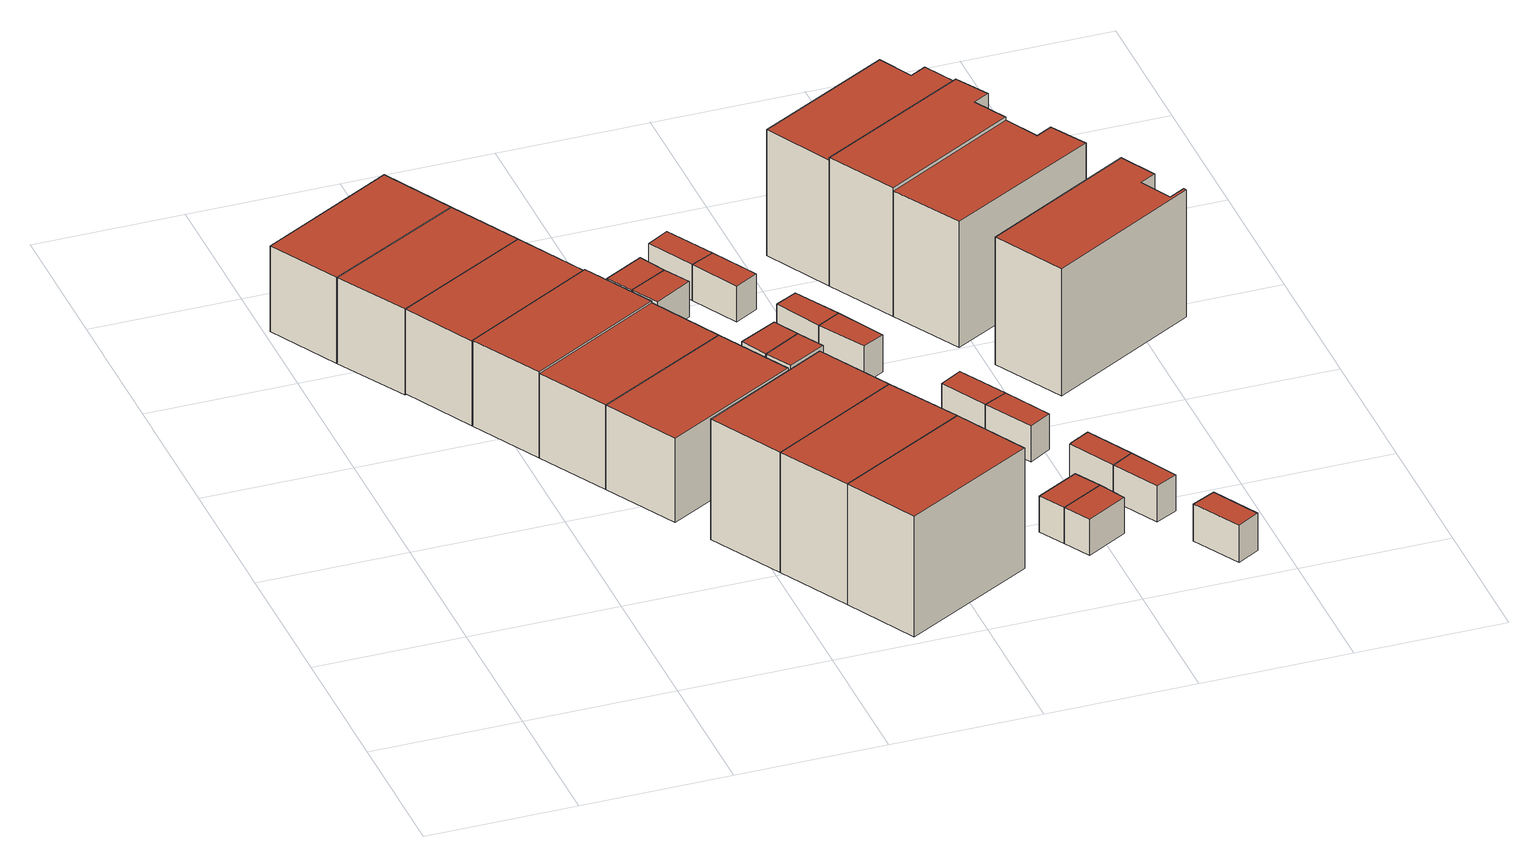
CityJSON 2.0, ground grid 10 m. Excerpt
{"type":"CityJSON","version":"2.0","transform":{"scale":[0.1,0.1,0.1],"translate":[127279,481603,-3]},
"CityObjects":{
"building1":{"type":"Building","attributes":{"b3_dak_type":"multiple horizontal","b3_h_dak_50p":3.67,"b3_h_dak_70p":3.68,"b3_h_dak_max":3.89,"b3_h_dak_min":3.59,"b3_h_maaiveld":-2.46,"b3_kas_warenhuis":false,"b3_mutatie_ahn3_ahn4":false,"b3_reconstructie_onvolledig":false,"b3_rmse_lod12":0.0457,"b3_rmse_lod13":0.0457,"b3_rmse_lod22":0.0412,"b3_val3dity_lod12":"[]","b3_val3dity_lod13":"[]","b3_val3dity_lod22":"[]","b3_volume_lod12":345.67,"b3_volume_lod13":345.67,"b3_volume_lod22":345.03,"geconstateerd":false,"oorspronkelijkbouwjaar":2007,"status":"Pand in gebruik"},"children":["building1-1"]},
"building1-1":{"type":"BuildingPart","parents":["building1"],"geometry":[{"type":"Solid","lod":"1.2","boundaries":[[[[0,1,2,3]],[[4,1,0,5]],[[6,2,1,4]],[[5,0,3,7]],[[7,3,2,6]],[[7,6,4,5]]]],"semantics":{"surfaces":[{"type":"GroundSurface"},{"type":"WallSurface","on_footprint_edge":true},{"type":"RoofSurface"}],"values":[[0,1,1,1,1,2]]}}]},
"building2":{"type":"Building","attributes":{"b3_dak_type":"multiple horizontal","b3_h_dak_50p":3.67,"b3_h_dak_70p":3.68,"b3_h_dak_max":3.87,"b3_h_dak_min":3.58,"b3_h_maaiveld":-2.46,"b3_kas_warenhuis":false,"b3_mutatie_ahn3_ahn4":false,"b3_reconstructie_onvolledig":false,"b3_rmse_lod12":0.0471,"b3_rmse_lod13":0.0471,"b3_rmse_lod22":0.0442,"b3_val3dity_lod12":"[]","b3_val3dity_lod13":"[]","b3_val3dity_lod22":"[]","b3_volume_lod12":346.26,"b3_volume_lod13":346.26,"b3_volume_lod22":345.59,"geconstateerd":false,"oorspronkelijkbouwjaar":2007,"status":"Pand in gebruik"},"children":["building2-1"]},
"building2-1":{"type":"BuildingPart","parents":["building2"],"geometry":[{"type":"Solid","lod":"1.2","boundaries":[[[[1,8,9,2]],[[10,8,1,4]],[[11,9,8,10]],[[4,1,2,6]],[[6,2,9,11]],[[6,11,10,4]]]],"semantics":{"surfaces":[{"type":"GroundSurface"},{"type":"WallSurface","on_footprint_edge":true},{"type":"RoofSurface"}],"values":[[0,1,1,1,1,2]]}}]},
"building3":{"type":"Building","attributes":{"b3_dak_type":"multiple horizontal","b3_h_dak_50p":3.68,"b3_h_dak_70p":3.69,"b3_h_dak_max":3.88,"b3_h_dak_min":3.59,"b3_h_maaiveld":-2.45,"b3_kas_warenhuis":false,"b3_mutatie_ahn3_ahn4":false,"b3_reconstructie_onvolledig":false,"b3_rmse_lod12":0.0427,"b3_rmse_lod13":0.0427,"b3_rmse_lod22":0.0404,"b3_val3dity_lod12":"[]","b3_val3dity_lod13":"[]","b3_val3dity_lod22":"[]","b3_volume_lod12":345.73,"b3_volume_lod13":345.73,"b3_volume_lod22":345.07,"geconstateerd":false,"oorspronkelijkbouwjaar":2007,"status":"Pand in gebruik"},"children":["building3-1"]},
"building3-1":{"type":"BuildingPart","parents":["building3"],"geometry":[{"type":"Solid","lod":"1.2","boundaries":[[[[12,13,14,15]],[[16,13,12,10]],[[17,14,13,16]],[[10,12,15,11]],[[11,15,14,17]],[[11,17,16,10]]]],"semantics":{"surfaces":[{"type":"GroundSurface"},{"type":"WallSurface","on_footprint_edge":true},{"type":"RoofSurface"}],"values":[[0,1,1,1,1,2]]}}]},
"building4":{"type":"Building","attributes":{"b3_dak_type":"multiple horizontal","b3_h_dak_50p":3.7,"b3_h_dak_70p":3.77,"b3_h_dak_max":3.98,"b3_h_dak_min":3.58,"b3_h_maaiveld":-2.42,"b3_kas_warenhuis":false,"b3_mutatie_ahn3_ahn4":false,"b3_reconstructie_onvolledig":false,"b3_rmse_lod12":0.0951,"b3_rmse_lod13":0.0951,"b3_rmse_lod22":0.0865,"b3_val3dity_lod12":"[]","b3_val3dity_lod13":"[]","b3_val3dity_lod22":"[]","b3_volume_lod12":348.55,"b3_volume_lod13":348.55,"b3_volume_lod22":346.55,"geconstateerd":false,"oorspronkelijkbouwjaar":2007,"status":"Pand in gebruik"},"children":["building4-1"]},
"building4-1":{"type":"BuildingPart","parents":["building4"],"geometry":[{"type":"Solid","lod":"1.2","boundaries":[[[[13,18,19,14]],[[20,18,13,21]],[[22,19,18,20]],[[21,13,14,23]],[[23,14,19,22]],[[23,22,20,21]]]],"semantics":{"surfaces":[{"type":"GroundSurface"},{"type":"WallSurface","on_footprint_edge":true},{"type":"RoofSurface"}],"values":[[0,1,1,1,1,2]]}}]},
"building5":{"type":"Building","attributes":{"b3_dak_type":"multiple horizontal","b3_h_dak_50p":3.67,"b3_h_dak_70p":3.69,"b3_h_dak_max":3.9,"b3_h_dak_min":3.58,"b3_h_maaiveld":-2.41,"b3_kas_warenhuis":false,"b3_mutatie_ahn3_ahn4":false,"b3_reconstructie_onvolledig":false,"b3_rmse_lod12":0.0478,"b3_rmse_lod13":0.0478,"b3_rmse_lod22":0.0453,"b3_val3dity_lod12":"[]","b3_val3dity_lod13":"[]","b3_val3dity_lod22":"[]","b3_volume_lod12":343.01,"b3_volume_lod13":343.01,"b3_volume_lod22":342.67,"geconstateerd":false,"oorspronkelijkbouwjaar":2007,"status":"Pand in gebruik"},"children":["building5-1"]},
"building5-1":{"type":"BuildingPart","parents":["building5"],"geometry":[{"type":"Solid","lod":"1.2","boundaries":[[[[18,24,25,19]],[[26,24,18,27]],[[28,25,24,26]],[[27,18,19,29]],[[29,19,25,28]],[[29,28,26,27]]]],"semantics":{"surfaces":[{"type":"GroundSurface"},{"type":"WallSurface","on_footprint_edge":true},{"type":"RoofSurface"}],"values":[[0,1,1,1,1,2]]}}]},
"building6":{"type":"Building","attributes":{"b3_dak_type":"multiple horizontal","b3_h_dak_50p":3.68,"b3_h_dak_70p":3.69,"b3_h_dak_max":3.89,"b3_h_dak_min":3.6,"b3_h_maaiveld":-2.42,"b3_kas_warenhuis":false,"b3_mutatie_ahn3_ahn4":false,"b3_reconstructie_onvolledig":false,"b3_rmse_lod12":0.0579,"b3_rmse_lod13":0.0579,"b3_rmse_lod22":0.0525,"b3_val3dity_lod12":"[]","b3_val3dity_lod13":"[]","b3_val3dity_lod22":"[]","b3_volume_lod12":358.02,"b3_volume_lod13":358.02,"b3_volume_lod22":358.17,"geconstateerd":false,"oorspronkelijkbouwjaar":2007,"status":"Pand in gebruik"},"children":["building6-1"]},
"building6-1":{"type":"BuildingPart","parents":["building6"],"geometry":[{"type":"Solid","lod":"1.2","boundaries":[[[[25,24,30,31]],[[26,24,25,28]],[[32,30,24,26]],[[28,25,31,33]],[[33,31,30,32]],[[33,32,26,28]]]],"semantics":{"surfaces":[{"type":"GroundSurface"},{"type":"WallSurface","on_footprint_edge":true},{"type":"RoofSurface"}],"values":[[0,1,1,1,1,2]]}}]},
"building7":{"type":"Building","attributes":{"b3_dak_type":"slanted","b3_h_dak_50p":5.47,"b3_h_dak_70p":6.27,"b3_h_dak_max":7.44,"b3_h_dak_min":-1.52,"b3_h_maaiveld":-2.42,"b3_kas_warenhuis":false,"b3_mutatie_ahn3_ahn4":false,"b3_reconstructie_onvolledig":false,"b3_rmse_lod12":1.87,"b3_rmse_lod13":1.87,"b3_rmse_lod22":0.846,"b3_val3dity_lod12":"[]","b3_val3dity_lod13":"[]","b3_val3dity_lod22":"[]","b3_volume_lod12":491.63,"b3_volume_lod13":491.63,"b3_volume_lod22":448.35,"geconstateerd":false,"oorspronkelijkbouwjaar":2007,"status":"Pand in gebruik"},"children":["building7-1"]},
"building7-1":{"type":"BuildingPart","parents":["building7"],"geometry":[{"type":"Solid","lod":"1.2","boundaries":[[[[34,35,36,37]],[[38,35,34,39]],[[39,34,37,40]],[[41,36,35,38]],[[40,37,36,41]],[[40,41,38,39]]]],"semantics":{"surfaces":[{"type":"GroundSurface"},{"type":"WallSurface","on_footprint_edge":true},{"type":"RoofSurface"}],"values":[[0,1,1,1,1,2]]}}]},
"building8":{"type":"Building","attributes":{"b3_dak_type":"slanted","b3_h_dak_50p":5.5,"b3_h_dak_70p":6.26,"b3_h_dak_max":7.4,"b3_h_dak_min":1.37,"b3_h_maaiveld":-2.43,"b3_kas_warenhuis":false,"b3_mutatie_ahn3_ahn4":false,"b3_reconstructie_onvolledig":false,"b3_rmse_lod12":1.6,"b3_rmse_lod13":1.6,"b3_rmse_lod22":0.182,"b3_val3dity_lod12":"[]","b3_val3dity_lod13":"[]","b3_val3dity_lod22":"[]","b3_volume_lod12":473.97,"b3_volume_lod13":473.97,"b3_volume_lod22":429.78,"geconstateerd":false,"oorspronkelijkbouwjaar":2007,"status":"Pand in gebruik"},"children":["building8-1"]},
"building8-1":{"type":"BuildingPart","parents":["building8"],"geometry":[{"type":"Solid","lod":"1.2","boundaries":[[[[35,34,42,43]],[[39,34,35,38]],[[44,42,34,39]],[[38,35,43,45]],[[45,43,42,44]],[[45,44,39,38]]]],"semantics":{"surfaces":[{"type":"GroundSurface"},{"type":"WallSurface","on_footprint_edge":true},{"type":"RoofSurface"}],"values":[[0,1,1,1,1,2]]}}]},
"building9":{"type":"Building","attributes":{"b3_dak_type":"slanted","b3_h_dak_50p":5.57,"b3_h_dak_70p":6.26,"b3_h_dak_max":7.4,"b3_h_dak_min":1.38,"b3_h_maaiveld":-2.43,"b3_kas_warenhuis":false,"b3_mutatie_ahn3_ahn4":false,"b3_reconstructie_onvolledig":false,"b3_rmse_lod12":1.5,"b3_rmse_lod13":1.5,"b3_rmse_lod22":0.144,"b3_val3dity_lod12":"[]","b3_val3dity_lod13":"[]","b3_val3dity_lod22":"[]","b3_volume_lod12":475.2,"b3_volume_lod13":475.2,"b3_volume_lod22":430.24,"geconstateerd":false,"oorspronkelijkbouwjaar":2007,"status":"Pand in gebruik"},"children":["building9-1"]},
"building9-1":{"type":"BuildingPart","parents":["building9"],"geometry":[{"type":"Solid","lod":"1.2","boundaries":[[[[46,43,42,47]],[[45,43,46,48]],[[48,46,47,49]],[[44,42,43,45]],[[49,47,42,44]],[[49,44,45,48]]]],"semantics":{"surfaces":[{"type":"GroundSurface"},{"type":"WallSurface","on_footprint_edge":true},{"type":"RoofSurface"}],"values":[[0,1,1,1,1,2]]}}]},
"building10":{"type":"Building","attributes":{"b3_dak_type":"multiple horizontal","b3_h_dak_50p":0.16,"b3_h_dak_70p":0.18,"b3_h_dak_max":0.23,"b3_h_dak_min":0.09,"b3_h_maaiveld":-2.41,"b3_kas_warenhuis":false,"b3_mutatie_ahn3_ahn4":false,"b3_reconstructie_onvolledig":false,"b3_rmse_lod12":0.0315,"b3_rmse_lod13":0.0315,"b3_rmse_lod22":0.0284,"b3_val3dity_lod12":"[]","b3_val3dity_lod13":"[]","b3_val3dity_lod22":"[]","b3_volume_lod12":15.45,"b3_volume_lod13":15.45,"b3_volume_lod22":15.41,"geconstateerd":false,"oorspronkelijkbouwjaar":2007,"status":"Pand in gebruik"},"children":["building10-1"]},
"building10-1":{"type":"BuildingPart","parents":["building10"],"geometry":[{"type":"Solid","lod":"1.2","boundaries":[[[[50,51,52,53]],[[54,51,50,55]],[[55,50,53,56]],[[57,52,51,54]],[[56,53,52,57]],[[56,57,54,55]]]],"semantics":{"surfaces":[{"type":"GroundSurface"},{"type":"WallSurface","on_footprint_edge":true},{"type":"RoofSurface"}],"values":[[0,1,1,1,1,2]]}}]},
"building11":{"type":"Building","attributes":{"b3_dak_type":"multiple horizontal","b3_h_dak_50p":0.17,"b3_h_dak_70p":0.2,"b3_h_dak_max":0.36,"b3_h_dak_min":0.11,"b3_h_maaiveld":-2.41,"b3_kas_warenhuis":false,"b3_mutatie_ahn3_ahn4":false,"b3_reconstructie_onvolledig":false,"b3_rmse_lod12":0.044,"b3_rmse_lod13":0.044,"b3_rmse_lod22":0.042,"b3_val3dity_lod12":"[]","b3_val3dity_lod13":"[]","b3_val3dity_lod22":"[]","b3_volume_lod12":15.56,"b3_volume_lod13":15.56,"b3_volume_lod22":15.49,"geconstateerd":false,"oorspronkelijkbouwjaar":2007,"status":"Pand in gebruik"},"children":["building11-1"]},
"building11-1":{"type":"BuildingPart","parents":["building11"],"geometry":[{"type":"Solid","lod":"1.2","boundaries":[[[[50,58,59,51]],[[60,58,50,55]],[[61,59,58,60]],[[55,50,51,54]],[[54,51,59,61]],[[54,61,60,55]]]],"semantics":{"surfaces":[{"type":"GroundSurface"},{"type":"WallSurface","on_footprint_edge":true},{"type":"RoofSurface"}],"values":[[0,1,1,1,1,2]]}}]},
"building12":{"type":"Building","attributes":{"b3_dak_type":"multiple horizontal","b3_h_dak_50p":0.16,"b3_h_dak_70p":0.18,"b3_h_dak_max":0.23,"b3_h_dak_min":0.1,"b3_h_maaiveld":-2.42,"b3_kas_warenhuis":false,"b3_mutatie_ahn3_ahn4":false,"b3_reconstructie_onvolledig":false,"b3_rmse_lod12":0.0293,"b3_rmse_lod13":0.0293,"b3_rmse_lod22":0.0275,"b3_val3dity_lod12":"[]","b3_val3dity_lod13":"[]","b3_val3dity_lod22":"[]","b3_volume_lod12":15.49,"b3_volume_lod13":15.49,"b3_volume_lod22":15.47,"geconstateerd":false,"oorspronkelijkbouwjaar":2007,"status":"Pand in gebruik"},"children":["building12-1"]},
"building12-1":{"type":"BuildingPart","parents":["building12"],"geometry":[{"type":"Solid","lod":"1.2","boundaries":[[[[62,63,64,65]],[[66,63,62,67]],[[67,62,65,68]],[[69,64,63,66]],[[68,65,64,69]],[[68,69,66,67]]]],"semantics":{"surfaces":[{"type":"GroundSurface"},{"type":"WallSurface","on_footprint_edge":true},{"type":"RoofSurface"}],"values":[[0,1,1,1,1,2]]}}]},
"building13":{"type":"Building","attributes":{"b3_dak_type":"multiple horizontal","b3_h_dak_50p":0.16,"b3_h_dak_70p":0.17,"b3_h_dak_max":0.24,"b3_h_dak_min":0.07,"b3_h_maaiveld":-2.46,"b3_kas_warenhuis":false,"b3_mutatie_ahn3_ahn4":false,"b3_reconstructie_onvolledig":false,"b3_rmse_lod12":0.0311,"b3_rmse_lod13":0.0311,"b3_rmse_lod22":0.0283,"b3_val3dity_lod12":"[]","b3_val3dity_lod13":"[]","b3_val3dity_lod22":"[]","b3_volume_lod12":15.77,"b3_volume_lod13":15.77,"b3_volume_lod22":15.74,"geconstateerd":false,"oorspronkelijkbouwjaar":2007,"status":"Pand in gebruik"},"children":["building13-1"]},
"building13-1":{"type":"BuildingPart","parents":["building13"],"geometry":[{"type":"Solid","lod":"1.2","boundaries":[[[[70,71,72,73]],[[67,71,70,66]],[[74,72,71,67]],[[66,70,73,75]],[[75,73,72,74]],[[75,74,67,66]]]],"semantics":{"surfaces":[{"type":"GroundSurface"},{"type":"WallSurface","on_footprint_edge":true},{"type":"RoofSurface"}],"values":[[0,1,1,1,1,2]]}}]},
"building14":{"type":"Building","attributes":{"b3_dak_type":"multiple horizontal","b3_h_dak_50p":0.16,"b3_h_dak_70p":0.18,"b3_h_dak_max":0.23,"b3_h_dak_min":0.11,"b3_h_maaiveld":-2.41,"b3_kas_warenhuis":false,"b3_mutatie_ahn3_ahn4":false,"b3_reconstructie_onvolledig":false,"b3_rmse_lod12":0.0294,"b3_rmse_lod13":0.0294,"b3_rmse_lod22":0.0267,"b3_val3dity_lod12":"[]","b3_val3dity_lod13":"[]","b3_val3dity_lod22":"[]","b3_volume_lod12":16.51,"b3_volume_lod13":16.51,"b3_volume_lod22":16.45,"geconstateerd":false,"oorspronkelijkbouwjaar":2007,"status":"Pand in gebruik"},"children":["building14-1"]},
"building14-1":{"type":"BuildingPart","parents":["building14"],"geometry":[{"type":"Solid","lod":"1.2","boundaries":[[[[76,77,78,79]],[[80,78,77,81]],[[82,79,78,80]],[[83,76,79,82]],[[81,77,76,83]],[[81,83,82,80]]]],"semantics":{"surfaces":[{"type":"GroundSurface"},{"type":"WallSurface","on_footprint_edge":true},{"type":"RoofSurface"}],"values":[[0,1,1,1,1,2]]}}]},
"building15":{"type":"Building","attributes":{"b3_dak_type":"multiple horizontal","b3_h_dak_50p":0.16,"b3_h_dak_70p":0.17,"b3_h_dak_max":0.24,"b3_h_dak_min":0.11,"b3_h_maaiveld":-2.44,"b3_kas_warenhuis":false,"b3_mutatie_ahn3_ahn4":false,"b3_reconstructie_onvolledig":false,"b3_rmse_lod12":0.0279,"b3_rmse_lod13":0.0279,"b3_rmse_lod22":0.0256,"b3_val3dity_lod12":"[]","b3_val3dity_lod13":"[]","b3_val3dity_lod22":"[]","b3_volume_lod12":16.97,"b3_volume_lod13":16.97,"b3_volume_lod22":16.93,"geconstateerd":false,"oorspronkelijkbouwjaar":2007,"status":"Pand in gebruik"},"children":["building15-1"]},
"building15-1":{"type":"BuildingPart","parents":["building15"],"geometry":[{"type":"Solid","lod":"1.2","boundaries":[[[[84,85,86,87]],[[88,85,84,89]],[[89,84,87,90]],[[91,86,85,88]],[[90,87,86,91]],[[90,91,88,89]]]],"semantics":{"surfaces":[{"type":"GroundSurface"},{"type":"WallSurface","on_footprint_edge":true},{"type":"RoofSurface"}],"values":[[0,1,1,1,1,2]]}}]},
"building16":{"type":"Building","attributes":{"b3_dak_type":"multiple horizontal","b3_h_dak_50p":0.17,"b3_h_dak_70p":0.19,"b3_h_dak_max":0.23,"b3_h_dak_min":0.1,"b3_h_maaiveld":-2.41,"b3_kas_warenhuis":false,"b3_mutatie_ahn3_ahn4":false,"b3_reconstructie_onvolledig":false,"b3_rmse_lod12":0.0312,"b3_rmse_lod13":0.0312,"b3_rmse_lod22":0.028,"b3_val3dity_lod12":"[]","b3_val3dity_lod13":"[]","b3_val3dity_lod22":"[]","b3_volume_lod12":16.5,"b3_volume_lod13":16.5,"b3_volume_lod22":16.45,"geconstateerd":false,"oorspronkelijkbouwjaar":2007,"status":"Pand in gebruik"},"children":["building16-1"]},
"building16-1":{"type":"BuildingPart","parents":["building16"],"geometry":[{"type":"Solid","lod":"1.2","boundaries":[[[[78,77,92,93]],[[81,77,78,80]],[[94,92,77,81]],[[80,78,93,95]],[[95,93,92,94]],[[95,94,81,80]]]],"semantics":{"surfaces":[{"type":"GroundSurface"},{"type":"WallSurface","on_footprint_edge":true},{"type":"RoofSurface"}],"values":[[0,1,1,1,1,2]]}}]},
"building17":{"type":"Building","attributes":{"b3_dak_type":"multiple horizontal","b3_h_dak_50p":0.16,"b3_h_dak_70p":0.18,"b3_h_dak_max":0.24,"b3_h_dak_min":0.1,"b3_h_maaiveld":-2.43,"b3_kas_warenhuis":false,"b3_mutatie_ahn3_ahn4":false,"b3_reconstructie_onvolledig":false,"b3_rmse_lod12":0.0308,"b3_rmse_lod13":0.0308,"b3_rmse_lod22":0.0264,"b3_val3dity_lod12":"[]","b3_val3dity_lod13":"[]","b3_val3dity_lod22":"[]","b3_volume_lod12":16.9,"b3_volume_lod13":16.9,"b3_volume_lod22":16.87,"geconstateerd":false,"oorspronkelijkbouwjaar":2007,"status":"Pand in gebruik"},"children":["building17-1"]},
"building17-1":{"type":"BuildingPart","parents":["building17"],"geometry":[{"type":"Solid","lod":"1.2","boundaries":[[[[96,85,84,97]],[[88,85,96,98]],[[98,96,97,99]],[[89,84,85,88]],[[99,97,84,89]],[[99,89,88,98]]]],"semantics":{"surfaces":[{"type":"GroundSurface"},{"type":"WallSurface","on_footprint_edge":true},{"type":"RoofSurface"}],"values":[[0,1,1,1,1,2]]}}]},
"building18":{"type":"Building","attributes":{"b3_dak_type":"multiple horizontal","b3_h_dak_50p":0.16,"b3_h_dak_70p":0.18,"b3_h_dak_max":0.23,"b3_h_dak_min":0.1,"b3_h_maaiveld":-2.49,"b3_kas_warenhuis":false,"b3_mutatie_ahn3_ahn4":false,"b3_reconstructie_onvolledig":false,"b3_rmse_lod12":0.0356,"b3_rmse_lod13":0.0356,"b3_rmse_lod22":0.0338,"b3_val3dity_lod12":"[]","b3_val3dity_lod13":"[]","b3_val3dity_lod22":"[]","b3_volume_lod12":16.07,"b3_volume_lod13":16.07,"b3_volume_lod22":16.04,"geconstateerd":false,"oorspronkelijkbouwjaar":2007,"status":"Pand in gebruik"},"children":["building18-1"]},
"building18-1":{"type":"BuildingPart","parents":["building18"],"geometry":[{"type":"Solid","lod":"1.2","boundaries":[[[[100,101,102,103]],[[104,102,101,105]],[[106,103,102,104]],[[107,100,103,106]],[[105,101,100,107]],[[105,107,106,104]]]],"semantics":{"surfaces":[{"type":"GroundSurface"},{"type":"WallSurface","on_footprint_edge":true},{"type":"RoofSurface"}],"values":[[0,1,1,1,1,2]]}}]},
"building19":{"type":"Building","attributes":{"b3_dak_type":"multiple horizontal","b3_h_dak_50p":0.15,"b3_h_dak_70p":0.17,"b3_h_dak_max":0.23,"b3_h_dak_min":0.1,"b3_h_maaiveld":-2.41,"b3_kas_warenhuis":false,"b3_mutatie_ahn3_ahn4":false,"b3_reconstructie_onvolledig":false,"b3_rmse_lod12":0.0271,"b3_rmse_lod13":0.0271,"b3_rmse_lod22":0.0235,"b3_val3dity_lod12":"[]","b3_val3dity_lod13":"[]","b3_val3dity_lod22":"[]","b3_volume_lod12":16.76,"b3_volume_lod13":16.76,"b3_volume_lod22":16.7,"geconstateerd":false,"oorspronkelijkbouwjaar":2007,"status":"Pand in gebruik"},"children":["building19-1"]},
"building19-1":{"type":"BuildingPart","parents":["building19"],"geometry":[{"type":"Solid","lod":"1.2","boundaries":[[[[108,109,110,111]],[[112,109,108,113]],[[114,110,109,112]],[[113,108,111,115]],[[115,111,110,114]],[[115,114,112,113]]]],"semantics":{"surfaces":[{"type":"GroundSurface"},{"type":"WallSurface","on_footprint_edge":true},{"type":"RoofSurface"}],"values":[[0,1,1,1,1,2]]}}]},
"building20":{"type":"Building","attributes":{"b3_dak_type":"multiple horizontal","b3_h_dak_50p":0.16,"b3_h_dak_70p":0.18,"b3_h_dak_max":0.22,"b3_h_dak_min":0.1,"b3_h_maaiveld":-2.49,"b3_kas_warenhuis":false,"b3_mutatie_ahn3_ahn4":false,"b3_reconstructie_onvolledig":false,"b3_rmse_lod12":0.0302,"b3_rmse_lod13":0.0302,"b3_rmse_lod22":0.0285,"b3_val3dity_lod12":"[]","b3_val3dity_lod13":"[]","b3_val3dity_lod22":"[]","b3_volume_lod12":16.99,"b3_volume_lod13":16.99,"b3_volume_lod22":16.95,"geconstateerd":false,"oorspronkelijkbouwjaar":2007,"status":"Pand in gebruik"},"children":["building20-1"]},
"building20-1":{"type":"BuildingPart","parents":["building20"],"geometry":[{"type":"Solid","lod":"1.2","boundaries":[[[[100,103,116,117]],[[106,103,100,107]],[[118,116,103,106]],[[107,100,117,119]],[[119,117,116,118]],[[119,118,106,107]]]],"semantics":{"surfaces":[{"type":"GroundSurface"},{"type":"WallSurface","on_footprint_edge":true},{"type":"RoofSurface"}],"values":[[0,1,1,1,1,2]]}}]},
"building21":{"type":"Building","attributes":{"b3_dak_type":"multiple horizontal","b3_h_dak_50p":0.16,"b3_h_dak_70p":0.18,"b3_h_dak_max":0.23,"b3_h_dak_min":0.1,"b3_h_maaiveld":-2.41,"b3_kas_warenhuis":false,"b3_mutatie_ahn3_ahn4":false,"b3_reconstructie_onvolledig":false,"b3_rmse_lod12":0.0294,"b3_rmse_lod13":0.0294,"b3_rmse_lod22":0.0258,"b3_val3dity_lod12":"[]","b3_val3dity_lod13":"[]","b3_val3dity_lod22":"[]","b3_volume_lod12":16.74,"b3_volume_lod13":16.74,"b3_volume_lod22":16.72,"geconstateerd":false,"oorspronkelijkbouwjaar":2007,"status":"Pand in gebruik"},"children":["building21-1"]},
"building21-1":{"type":"BuildingPart","parents":["building21"],"geometry":[{"type":"Solid","lod":"1.2","boundaries":[[[[110,120,121,111]],[[122,120,110,114]],[[123,121,120,122]],[[114,110,111,115]],[[115,111,121,123]],[[115,123,122,114]]]],"semantics":{"surfaces":[{"type":"GroundSurface"},{"type":"WallSurface","on_footprint_edge":true},{"type":"RoofSurface"}],"values":[[0,1,1,1,1,2]]}}]},
"building22":{"type":"Building","attributes":{"b3_dak_type":"multiple horizontal","b3_h_dak_50p":0.16,"b3_h_dak_70p":0.18,"b3_h_dak_max":0.22,"b3_h_dak_min":0.1,"b3_h_maaiveld":-2.44,"b3_kas_warenhuis":false,"b3_mutatie_ahn3_ahn4":false,"b3_reconstructie_onvolledig":false,"b3_rmse_lod12":0.0296,"b3_rmse_lod13":0.0296,"b3_rmse_lod22":0.0261,"b3_val3dity_lod12":"[]","b3_val3dity_lod13":"[]","b3_val3dity_lod22":"[]","b3_volume_lod12":16.69,"b3_volume_lod13":16.69,"b3_volume_lod22":16.64,"geconstateerd":false,"oorspronkelijkbouwjaar":2007,"status":"Pand in gebruik"},"children":["building22-1"]},
"building22-1":{"type":"BuildingPart","parents":["building22"],"geometry":[{"type":"Solid","lod":"1.2","boundaries":[[[[124,125,126,127]],[[128,124,127,129]],[[129,127,126,130]],[[130,126,125,131]],[[131,125,124,128]],[[131,128,129,130]]]],"semantics":{"surfaces":[{"type":"GroundSurface"},{"type":"WallSurface","on_footprint_edge":true},{"type":"RoofSurface"}],"values":[[0,1,1,1,1,2]]}}]},
"building23":{"type":"Building","attributes":{"b3_dak_type":"multiple horizontal","b3_h_dak_50p":0.16,"b3_h_dak_70p":0.17,"b3_h_dak_max":0.24,"b3_h_dak_min":0.1,"b3_h_maaiveld":-2.43,"b3_kas_warenhuis":false,"b3_mutatie_ahn3_ahn4":false,"b3_reconstructie_onvolledig":false,"b3_rmse_lod12":0.0329,"b3_rmse_lod13":0.0329,"b3_rmse_lod22":0.0311,"b3_val3dity_lod12":"[]","b3_val3dity_lod13":"[]","b3_val3dity_lod22":"[]","b3_volume_lod12":16.59,"b3_volume_lod13":16.59,"b3_volume_lod22":16.53,"geconstateerd":false,"oorspronkelijkbouwjaar":2007,"status":"Pand in gebruik"},"children":["building23-1"]},
"building23-1":{"type":"BuildingPart","parents":["building23"],"geometry":[{"type":"Solid","lod":"1.2","boundaries":[[[[132,133,124,127]],[[134,133,132,135]],[[135,132,127,129]],[[128,124,133,134]],[[129,127,124,128]],[[129,128,134,135]]]],"semantics":{"surfaces":[{"type":"GroundSurface"},{"type":"WallSurface","on_footprint_edge":true},{"type":"RoofSurface"}],"values":[[0,1,1,1,1,2]]}}]},
"building24":{"type":"Building","attributes":{"b3_dak_type":"multiple horizontal","b3_h_dak_50p":0.14,"b3_h_dak_70p":0.17,"b3_h_dak_max":0.22,"b3_h_dak_min":0.08,"b3_h_maaiveld":-2.42,"b3_kas_warenhuis":false,"b3_mutatie_ahn3_ahn4":false,"b3_reconstructie_onvolledig":false,"b3_rmse_lod12":0.0329,"b3_rmse_lod13":0.0329,"b3_rmse_lod22":0.0316,"b3_val3dity_lod12":"[]","b3_val3dity_lod13":"[]","b3_val3dity_lod22":"[]","b3_volume_lod12":16.39,"b3_volume_lod13":16.39,"b3_volume_lod22":16.35,"geconstateerd":false,"oorspronkelijkbouwjaar":2007,"status":"Pand in gebruik"},"children":["building24-1"]},
"building24-1":{"type":"BuildingPart","parents":["building24"],"geometry":[{"type":"Solid","lod":"1.2","boundaries":[[[[136,137,138,139,140,141]],[[142,138,137,143]],[[144,140,139,145]],[[145,139,138,142]],[[146,141,140,144]],[[147,136,141,146]],[[143,137,136,147]],[[143,147,146,144,145,142]]]],"semantics":{"surfaces":[{"type":"GroundSurface"},{"type":"WallSurface","on_footprint_edge":true},{"type":"RoofSurface"}],"values":[[0,1,1,1,1,1,1,2]]}}]},
"building25":{"type":"Building","attributes":{"b3_dak_type":"multiple horizontal","b3_h_dak_50p":0.15,"b3_h_dak_70p":0.18,"b3_h_dak_max":0.22,"b3_h_dak_min":0.09,"b3_h_maaiveld":-2.42,"b3_kas_warenhuis":false,"b3_mutatie_ahn3_ahn4":false,"b3_reconstructie_onvolledig":false,"b3_rmse_lod12":0.0338,"b3_rmse_lod13":0.0338,"b3_rmse_lod22":0.0307,"b3_val3dity_lod12":"[]","b3_val3dity_lod13":"[]","b3_val3dity_lod22":"[]","b3_volume_lod12":16.52,"b3_volume_lod13":16.52,"b3_volume_lod22":16.47,"geconstateerd":false,"oorspronkelijkbouwjaar":2007,"status":"Pand in gebruik"},"children":["building25-1"]},
"building25-1":{"type":"BuildingPart","parents":["building25"],"geometry":[{"type":"Solid","lod":"1.2","boundaries":[[[[148,149,139,138]],[[150,149,148,151]],[[151,148,138,142]],[[145,139,149,150]],[[142,138,139,145]],[[142,145,150,151]]]],"semantics":{"surfaces":[{"type":"GroundSurface"},{"type":"WallSurface","on_footprint_edge":true},{"type":"RoofSurface"}],"values":[[0,1,1,1,1,2]]}}]},
"building26":{"type":"Building","attributes":{"b3_dak_type":"multiple horizontal","b3_h_dak_50p":0.15,"b3_h_dak_70p":0.18,"b3_h_dak_max":0.22,"b3_h_dak_min":0.09,"b3_h_maaiveld":-2.46,"b3_kas_warenhuis":false,"b3_mutatie_ahn3_ahn4":false,"b3_reconstructie_onvolledig":false,"b3_rmse_lod12":0.0319,"b3_rmse_lod13":0.0319,"b3_rmse_lod22":0.03,"b3_val3dity_lod12":"[]","b3_val3dity_lod13":"[]","b3_val3dity_lod22":"[]","b3_volume_lod12":16.77,"b3_volume_lod13":16.77,"b3_volume_lod22":16.72,"geconstateerd":false,"oorspronkelijkbouwjaar":2007,"status":"Pand in gebruik"},"children":["building26-1"]},
"building26-1":{"type":"BuildingPart","parents":["building26"],"geometry":[{"type":"Solid","lod":"1.2","boundaries":[[[[152,153,154,155]],[[156,154,153,157]],[[158,155,154,156]],[[159,152,155,158]],[[157,153,152,159]],[[157,159,158,156]]]],"semantics":{"surfaces":[{"type":"GroundSurface"},{"type":"WallSurface","on_footprint_edge":true},{"type":"RoofSurface"}],"values":[[0,1,1,1,1,2]]}}]},
"building27":{"type":"Building","attributes":{"b3_dak_type":"slanted","b3_h_dak_50p":6.58,"b3_h_dak_70p":6.61,"b3_h_dak_max":6.99,"b3_h_dak_min":0.55,"b3_h_maaiveld":-2.45,"b3_kas_warenhuis":false,"b3_mutatie_ahn3_ahn4":false,"b3_reconstructie_onvolledig":false,"b3_rmse_lod12":3.4,"b3_rmse_lod13":1.01,"b3_rmse_lod22":0.357,"b3_val3dity_lod12":"[]","b3_val3dity_lod13":"[]","b3_val3dity_lod22":"[]","b3_volume_lod12":510.04,"b3_volume_lod13":413.59,"b3_volume_lod22":399.9,"geconstateerd":false,"oorspronkelijkbouwjaar":2007,"status":"Pand in gebruik"},"children":["building27-1"]},
"building27-1":{"type":"BuildingPart","parents":["building27"],"geometry":[{"type":"Solid","lod":"1.2","boundaries":[[[[160,161,162,163,164,165]],[[166,161,160,167]],[[168,164,163,169]],[[170,165,164,168]],[[167,160,165,170]],[[169,163,162,171]],[[171,162,161,166]],[[171,166,167,170,168,169]]]],"semantics":{"surfaces":[{"type":"GroundSurface"},{"type":"WallSurface","on_footprint_edge":true},{"type":"RoofSurface"}],"values":[[0,1,1,1,1,1,1,2]]}}]},
"building28":{"type":"Building","attributes":{"b3_dak_type":"multiple horizontal","b3_h_dak_50p":6.66,"b3_h_dak_70p":6.76,"b3_h_dak_max":6.99,"b3_h_dak_min":0.62,"b3_h_maaiveld":-2.49,"b3_kas_warenhuis":false,"b3_mutatie_ahn3_ahn4":false,"b3_reconstructie_onvolledig":false,"b3_rmse_lod12":3.51,"b3_rmse_lod13":1.2,"b3_rmse_lod22":1.19,"b3_val3dity_lod12":"[]","b3_val3dity_lod13":"[]","b3_val3dity_lod22":"[]","b3_volume_lod12":521.38,"b3_volume_lod13":420.89,"b3_volume_lod22":418.9,"geconstateerd":false,"oorspronkelijkbouwjaar":2007,"status":"Pand in gebruik"},"children":["building28-1"]},
"building28-1":{"type":"BuildingPart","parents":["building28"],"geometry":[{"type":"Solid","lod":"1.2","boundaries":[[[[160,165,172,173,174,175]],[[176,173,172,177]],[[178,174,173,176]],[[179,165,160,180]],[[177,172,165,179]],[[180,160,175,181]],[[181,175,174,178]],[[181,178,176,177,179,180]]]],"semantics":{"surfaces":[{"type":"GroundSurface"},{"type":"WallSurface","on_footprint_edge":true},{"type":"RoofSurface"}],"values":[[0,1,1,1,1,1,1,2]]}}]},
"building29":{"type":"Building","attributes":{"b3_dak_type":"multiple horizontal","b3_h_dak_50p":6.61,"b3_h_dak_70p":6.64,"b3_h_dak_max":6.97,"b3_h_dak_min":0.62,"b3_h_maaiveld":-2.49,"b3_kas_warenhuis":false,"b3_mutatie_ahn3_ahn4":false,"b3_reconstructie_onvolledig":false,"b3_rmse_lod12":3.14,"b3_rmse_lod13":0.185,"b3_rmse_lod22":0.186,"b3_val3dity_lod12":"[]","b3_val3dity_lod13":"[]","b3_val3dity_lod22":"[]","b3_volume_lod12":538.3,"b3_volume_lod13":430.01,"b3_volume_lod22":430.27,"geconstateerd":false,"oorspronkelijkbouwjaar":2007,"status":"Pand in gebruik"},"children":["building29-1"]},
"building29-1":{"type":"BuildingPart","parents":["building29"],"geometry":[{"type":"Solid","lod":"1.2","boundaries":[[[[182,175,174,183,184,185]],[[186,175,182,187]],[[188,184,183,189]],[[190,185,184,188]],[[187,182,185,190]],[[189,183,174,191]],[[191,174,175,186]],[[191,186,187,190,188,189]]]],"semantics":{"surfaces":[{"type":"GroundSurface"},{"type":"WallSurface","on_footprint_edge":true},{"type":"RoofSurface"}],"values":[[0,1,1,1,1,1,1,2]]}}]},
"building30":{"type":"Building","attributes":{"b3_dak_type":"multiple horizontal","b3_h_dak_50p":6.62,"b3_h_dak_70p":6.65,"b3_h_dak_max":6.98,"b3_h_dak_min":0.55,"b3_h_maaiveld":-2.46,"b3_kas_warenhuis":false,"b3_mutatie_ahn3_ahn4":false,"b3_reconstructie_onvolledig":false,"b3_rmse_lod12":3.22,"b3_rmse_lod13":0.17,"b3_rmse_lod22":0.17,"b3_val3dity_lod12":"[]","b3_val3dity_lod13":"[]","b3_val3dity_lod22":"[]","b3_volume_lod12":540.6,"b3_volume_lod13":433.12,"b3_volume_lod22":433.26,"geconstateerd":false,"oorspronkelijkbouwjaar":2007,"status":"Pand in gebruik"},"children":["building30-1"]},
"building30-1":{"type":"BuildingPart","parents":["building30"],"geometry":[{"type":"Solid","lod":"1.2","boundaries":[[[[192,193,194,195,196,197,198,199]],[[200,195,194,201]],[[202,193,192,203]],[[201,194,193,202]],[[204,196,195,200]],[[205,199,198,206]],[[203,192,199,205]],[[206,198,197,207]],[[207,197,196,204]],[[207,204,200,201,202,203,205,206]]]],"semantics":{"surfaces":[{"type":"GroundSurface"},{"type":"WallSurface","on_footprint_edge":true},{"type":"RoofSurface"}],"values":[[0,1,1,1,1,1,1,1,1,2]]}}]}
},
"vertices":[
[96,511,5],[122,463,5],[30,413,5],[4,460,5],[122,463,67],[96,511,67],[30,413,67],[4,460,67],
[148,416,5],[57,366,5],[148,416,67],[57,366,67],
[148,416,6],[174,369,6],[83,318,6],[57,366,6],[174,369,67],[83,318,67],
[200,322,6],[109,271,6],[200,322,68],[174,369,68],[109,271,68],[83,318,68],
[226,274,6],[135,224,6],[226,274,67],[200,322,67],[135,224,67],[109,271,67],
[253,225,6],[162,175,6],[253,225,67],[162,175,67],
[291,150,6],[203,101,6],[176,150,6],[264,199,6],[203,101,93],[291,150,93],[264,199,93],[176,150,93],
[318,103,6],[229,54,6],[318,103,93],[229,54,93],
[255,6,6],[344,55,6],[255,6,93],[344,55,93],
[238,404,6],[212,390,6],[202,407,6],[229,422,6],[212,390,32],[238,404,32],[229,422,32],[202,407,32],
[248,387,6],[222,372,6],[248,387,32],[222,372,32],
[290,310,6],[264,295,6],[255,313,6],[281,327,6],[264,295,32],[290,310,32],[281,327,32],[255,313,32],
[264,295,5],[290,310,5],[300,292,5],[274,278,5],[300,292,32],[274,278,32],
[254,444,6],[272,412,6],[256,404,6],[239,435,6],[256,404,32],[272,412,32],[239,435,32],[254,444,32],
[352,183,6],[324,168,6],[314,185,6],[343,201,6],[324,168,32],[352,183,32],[343,201,32],[314,185,32],
[289,381,6],[273,372,6],[289,381,32],[273,372,32],
[334,150,6],[362,166,6],[334,150,32],[362,166,32],
[305,314,5],[289,345,5],[304,353,5],[321,323,5],[304,353,32],[289,345,32],[321,323,32],[305,314,32],
[366,90,6],[395,106,6],[405,89,6],[376,73,6],[395,106,32],[366,90,32],[405,89,32],[376,73,32],
[338,291,5],[323,283,5],[338,291,32],[323,283,32],
[414,71,6],[386,55,6],[414,71,32],[386,55,32],
[370,197,6],[353,228,6],[368,237,6],[386,205,6],[370,197,32],[386,205,32],[368,237,32],[353,228,32],
[403,174,6],[388,165,6],[388,165,32],[403,174,32],
[404,139,6],[418,147,6],[435,116,6],[420,107,6],[403,138,6],[404,138,6],[435,116,32],[418,147,32],[403,138,32],[420,107,32],[404,138,32],[404,139,32],
[452,84,6],[437,76,6],[437,76,32],[452,84,32],
[467,58,5],[484,27,5],[469,18,5],[451,50,5],[469,18,32],[484,27,32],[451,50,32],[467,58,32],
[340,392,5],[316,437,5],[407,487,5],[419,464,5],[430,470,5],[442,448,5],[316,437,96],[340,392,96],[430,470,96],[419,464,96],[442,448,96],[407,487,96],
[455,426,5],[444,420,5],[456,398,5],[365,347,5],[444,420,98],[455,426,98],[456,398,98],[442,448,98],[340,392,98],[365,347,98],
[391,301,5],[468,375,5],[479,381,5],[493,357,5],[365,347,96],[391,301,96],[479,381,96],[468,375,96],[493,357,96],[456,398,96],
[520,282,5],[531,288,5],[532,286,5],[431,229,5],[405,276,5],[507,333,5],[520,309,5],[509,303,5],[431,229,97],[532,286,97],[531,288,97],[520,282,97],[405,276,97],[509,303,97],[520,309,97],[507,333,97]
]}
